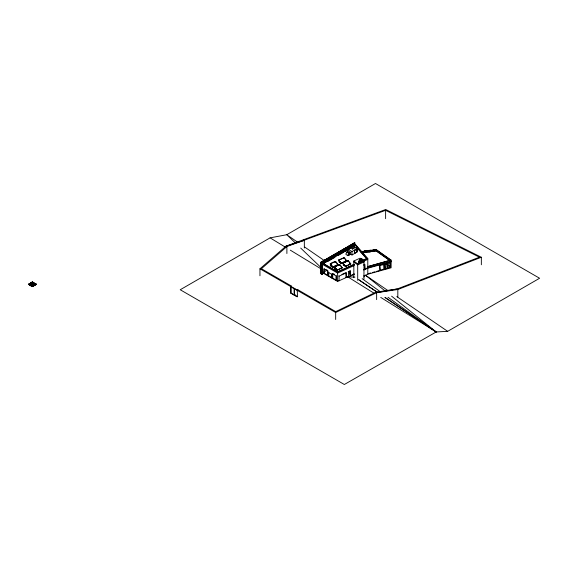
<?xml version="1.0" encoding="UTF-8"?>
<svg xmlns="http://www.w3.org/2000/svg" width="568" height="568" viewBox="0 0 568 568"><rect width="100%" height="100%" fill="white"/><g stroke="black" fill="none" stroke-linecap="round" stroke-linejoin="round"><path stroke-width="0.85" d="M31.027 283.375L30.658 283.538L31.027 283.056M35.429 284.227L35.564 283.744L35.429 284.227L33.775 284.22L33.888 283.617M32.17 284.476L32.475 283.688L32.071 283.524M32.504 283.68L32.411 284.092L32.142 283.354L31.382 283.794L32.17 283.347M29.969 285.143L30.438 284.589L29.167 283.808L29.777 283.858M30.523 283.858L29.891 284.156L30.644 283.432M30.977 284.241L31.325 284.369L31.105 283.865M30.977 284.334L31.126 283.872M330.349 263.928L332.848 266.988C334.666 267.365 324.52 264.283 335.581 261.465L338.173 264.794L332.706 267.301L332.706 266.662L333.203 266.676L332.706 267.301M336.909 269.999L334.254 266.903L339.643 264.482L342.234 267.805L336.767 270.311L336.767 269.679L337.264 269.686L336.767 270.311M338.855 260.108L341.29 263.389L338.698 260.066L344.087 257.645L346.714 260.861L341.212 263.474L341.212 262.842L341.709 262.849L341.212 263.474M338.045 264.681L332.706 267.003M342.113 267.656L339.643 264.482M345.273 266.484L345.77 266.428L345.628 265.689L345.273 265.852L345.273 266.484L350.74 263.978L348.149 260.655L342.724 263.183L348.127 260.776M342.234 267.805L336.881 270.119L334.254 266.903M346.544 260.861L341.212 263.176L339.359 261.529L341.467 263.062M345.415 266.179L342.76 263.076M348.149 260.655L342.902 263.154L345.401 266.214M31.567 285.271L31.148 285.264L31.567 285.271L31.197 285.945L32.163 284.923M35.486 284.603L36.21 284.114L35.429 284.824M32.369 285.96L31.325 285.676L32.426 285.654C32.582 286.84 33.377 284.433 32.624 285.995M32.916 283.077L32.866 282.573L32.887 283.077L33.434 282.914L34.35 283.801L34.996 283.51L34.478 283.51M30.573 283.709L31.382 283.695M321.019 273.84L321.019 263.289L321.424 262.594L321.225 273.961M322.432 274.337L322.226 263.055L321.829 263.751L322.028 274.422M322.028 263.871L322.432 263.169M32.17 284.383L32.411 284M31.907 282.573L33.349 282.466L31.027 283.169M31.275 285.072C30.395 285.257 32.923 284.419 31.162 284.781M34.35 283.801L33.455 283.503L33.271 283.894L34.279 283.624L33.448 282.999M29.99 285.243L30.438 284.682L29.919 284.639M32.987 285.47L31.879 285.207L34.989 285.079L32.958 285.377M364.542 250.886L364.542 252.604M365.65 250.744L365.65 252.462M368.98 250.31L368.98 252.022M370.095 250.161L370.095 251.88M373.425 249.728L373.425 251.446M34.968 284.504L34.676 284.206L34.968 284.504L34.485 285.015M363.839 276.957L365.536 275.26L388.065 290.646M28.627 284.461L28.627 284.369M31.332 283.07L31.957 283.46L32.916 282.985M33.121 284.461L32.27 284.27L34.108 284.277M259.952 275.771L259.952 268.799L285.981 246.164L385.722 209.507L481.344 257.254L481.344 264.78M28.4 284.341L32.426 282.012L36.451 284.341L32.426 286.662L28.4 284.341L32.426 281.92L36.43 284.341M33.334 284.341L34.108 284.185M28.4 284.248L32.426 286.57L36.451 284.248M270.091 237.857L180.219 289.751L344.336 384.5L436.196 331.96L447.655 331.336L539.6 278.249L375.483 183.499L286.769 234.719L270.091 237.857L285.065 246.974M321.019 262.125L320.416 262.473L320.416 273.031M321.225 262.011L321.829 261.663L321.829 274.308M320.558 263.254L320.359 267.549M323.781 261.394L326.018 261.202M329.412 258.142L331.655 257.95M333.437 255.82L335.681 255.628M339.068 252.568L341.311 252.377M364.62 275.679L367.794 274.23L367.794 258.454L355.227 244.24L322.241 263.282L337.612 272.15L354.375 264.546M350.91 246.974L352.962 245.795L354.688 246.789L354.688 247.904L352.636 249.082L350.91 248.088L350.91 246.974L352.636 247.975L354.688 246.789M351.258 247.456L323.05 263.744L323.05 263.282L355.071 244.787L367.077 258.823L355.071 244.787M347.964 250.928L347.964 249.203L351.592 247.108M353.552 246.136L355.071 245.255M327.502 261.635L334.935 257.347M338.322 255.387L342.894 252.753M344.414 251.872L345.94 250.992M347.46 250.112L349.746 248.798M347.055 252.902L347.055 251.667L348.262 250.964L350.733 252.391L350.733 254.251L352.011 254.989L357.087 252.057L357.087 248.614L354.389 247.052M259.952 268.799L290.809 286.613L291.611 286.151L261.415 268.714L286.89 246.562L385.615 210.323L479.47 257.183L397.181 288.97L376.641 292.676L335.674 312.514L297.249 290.333L297.525 296.688L294.025 294.998M347.964 249.203L352.011 251.539L357.087 248.614M347.055 251.667L349.526 253.094L350.733 252.391M356.867 249.231L354.617 250.531L354.617 253.52L354.46 250.438C359.154 244.971 355.98 257.801 356.711 249.139M349.228 254.784L349.228 253.193L347.289 252.071A1.945 1.122 -60 0 0 345.912 254.457L347.85 255.579L350.733 254.251M354.46 253.427L355.959 252.561M294.749 288.523L294.231 288.821L294.231 294.877L290.809 293.138L290.809 286.613M323.746 272.171L327.232 270.155M327.509 270.971L327.913 270.737L327.913 275.381L327.509 275.615L327.509 270.971L323.852 268.856L323.852 273.499L324.257 273.272L327.913 275.381M297.249 290.333L298.051 289.865L335.738 311.626L375.945 292.151L397.181 288.97L397.827 289.51L397.827 297.043M291.533 286.194L291.008 286.961L297.525 290.631L297.966 289.914M294.671 294.622L296.034 295.325M331.939 277.702L328.716 275.849L328.318 276.076L328.318 272.363L331.534 274.223L331.939 273.989L331.939 277.702L331.534 277.937L331.534 274.223M336.405 275.636L336.405 280.28L332.741 278.171L332.337 278.405L332.337 273.755L334.204 274.365M336.405 280.28L336 280.514L336 275.87L332.337 273.755M31.474 285.427L32.12 285.2M390.315 267.365L390.315 262.714L388.264 263.282L388.264 267.933L390.315 267.365L390.01 266.995L390.557 266.74L388.491 265.27M353.829 277.511L353.829 261.01L360.098 258.17L363.96 261.01L363.96 279.236M359.473 260.847L359.473 259.59L361.496 258.667L362.853 259.668L362.853 260.925L360.829 261.848L359.984 260.428L359.132 260.811L359.132 261.607L359.785 262.089L359.785 261.294L359.132 260.811M360.779 259.37L361.802 258.909L362.526 259.633L361.496 260.094L360.779 259.37L361.496 260.094M360.779 259.569L361.802 259.1M361.496 259.903L362.526 259.633M359.473 259.59L360.829 260.584L362.853 259.668M359.785 261.294L360.637 260.911M354.041 264.276L337.655 271.71L323.05 263.282M362.341 260.506L367.077 258.362M360.637 261.706L359.026 262.38L358.458 261.969M362.519 260.847L367.794 258.454M339.998 271.113L343.115 269.701M346.239 268.281L349.363 266.868M352.479 265.448L354.041 264.745M353.829 261.01L357.698 263.85L363.96 261.01M354.29 265.512L337.612 273.08L322.241 264.212M363.825 261.188L367.794 259.384M363.96 262.004L357.698 264.844L353.829 262.004M341.9 274.429L345.081 272.988M348.205 271.575L350.342 271.021L350.342 275.665L349.994 270.759M338.72 275.878L339.075 276.133L346.231 272.889L346.231 277.532L345.876 272.626L346.231 272.889M350.342 271.021L348.553 271.831L348.553 276.481L345.876 277.276M363.456 265.071L364.89 264.418L364.89 269.069L364.535 264.163M322.241 272.576L337.612 281.444L354.368 273.84M363.456 269.715L367.794 267.748L391.125 261.301M347.14 277.582L354.29 274.337M363.825 270.013L367.794 268.21L391.125 261.763M330.157 263.992L335.56 261.585L338.173 264.794M338.663 260.172L344.059 257.765L346.679 260.968M331.137 264.141L330.775 265.867L331.137 264.141L330.64 264.127L330.775 265.867M330.775 265.384L331.03 265.455M339.281 261.564L340.821 262.402M330.775 265.568L332.315 266.222M339.281 261.749L339.643 261.884L339.139 261.94L339.501 260.144L339.281 262.047M330.64 265.76L330.995 265.604M339.139 261.94L339.501 261.486M337.193 264.794L337.555 264.482L337.697 265.221L337.193 264.986M345.699 260.826L346.061 260.662L346.196 261.401C345.472 261.884 345.5 260.584 346.196 260.833M332.706 266.818L333.061 266.655M341.567 262.835L341.29 263.147M345.699 260.975L346.061 260.811M333.203 266.676L332.848 267.4M337.335 265.384L337.697 264.652M341.347 263.012L341.709 262.849M338.209 264.688L332.82 267.109L330.193 263.886M346.714 260.861L341.325 263.289L338.698 260.066M334.218 267.003L339.621 264.603M339.607 264.631L334.396 266.974L336.895 270.034M334.836 268.877L335.056 266.981L334.836 268.877L335.127 268.373M343.342 265.057L343.562 263.154L343.342 265.057L343.597 264.333M334.836 268.401L337.023 269.715M343.342 264.574L343.704 264.411M334.836 268.586L335.198 268.423M343.342 264.759L343.562 264.496M334.701 268.778L335.056 268.316M343.2 264.951L343.562 264.312C350.655 269.999 338.904 261.145 345.351 266.158M341.254 267.656L341.616 267.5L341.759 268.231C340.828 268.834 341.496 266.804 341.396 268.394M349.76 263.836L350.122 263.673L350.264 264.411C349.334 265.015 350.002 262.984 349.902 264.574M336.767 269.828L337.264 269.686M341.396 267.826L341.759 267.67M345.273 266.009L345.77 265.867M349.76 263.985L350.264 263.843M337.129 269.85L334.914 268.366M341.254 267.997L341.759 268.231M345.273 266.193L345.628 266.03M349.76 264.177L350.122 264.014M345.387 266.3L350.775 263.879M481.344 257.254L397.827 289.51L376.641 292.676L375.945 292.151M304.341 247.982L304.341 240.456L285.981 246.164L286.89 246.562L286.89 253.534M31.027 283.269L31.645 282.971M360.559 251.837L376.172 249.792L390.677 260.08L367.794 266.584L391.125 260.137L391.125 267.784L367.794 274.23M380.049 265.554L384.16 264.418L384.16 269.062L380.049 270.198L379.743 265.185L380.049 270.198M385.182 264.134L387.234 263.566L387.234 268.217L385.182 268.785L384.877 263.765L385.182 268.785M368.256 273.655L370.769 272.959M372.438 272.498L374.951 271.802M376.62 271.341L380.801 270.183M384.664 269.118L386.957 268.486M32.241 285.065L32.816 284.483M32.234 284.93L32.767 284.71M349.363 271.419L349.363 273.648L349.845 273.527M32.184 284.398L31.375 284.745L31.346 284.27M363.896 275.551L365.536 275.26L385.431 291.221M31.375 284.653L30.239 284.93L32.248 284.256M361.369 251.567L376.279 249.615L391.125 260.137M362.242 252.611L376.279 250.772L389.712 260.293M362.299 252.774L376.172 250.957L389.989 260.748M339.671 252.22L343.746 251.702M338.265 253.03L340.708 252.724M338.066 253.15L341.325 252.739M338.074 253.513L339.7 253.307M338.081 253.875L339.714 253.669L339.735 251.326L340.339 250.978L340.339 253.207M334.041 255.472L335.667 255.266M332.628 256.282L335.077 255.976M332.429 256.402L335.688 255.99M332.642 256.644L335.084 256.338L335.106 253.995M332.443 256.764L335.695 256.353M330.015 257.794L331.648 257.588M328.609 258.61L331.052 258.298M328.403 258.724L331.662 258.312M328.616 258.972L331.059 258.66L331.08 256.317M328.418 259.086L330.043 258.88M324.385 261.046L326.011 260.84M322.773 261.976L326.032 261.564M322.986 262.224L325.428 261.912L325.45 259.569M322.78 262.338L326.039 261.926M323.81 262.48L321.161 262.906L324.42 262.494M33.775 284.22L35.429 284.135M32.468 283.837L33.256 283.787L32.468 283.943M354.95 277.141L347.751 276.843L373.985 293.187M32.71 286.485L31.73 286.251M33.377 284.909C35.145 285.313 32.795 285.299 33.235 284.355M31.332 283.077L32.568 283.411M325.72 269.466L327.182 270.311M291.448 286.705L297.966 290.376M290.809 293.138L297.249 296.851M290.305 250.161L321.005 268.849M380.73 297.398L436.196 331.96L391.608 296.176M303.589 239.952L304.341 240.456M358.607 279.605L377.642 292.449M384.962 297.391L436.196 331.96L388.022 297.291M358.841 279.868L377.088 292.151M385.118 297.561L436.196 331.96M396.784 296.595L447.655 331.336M297.589 242.167L286.769 234.719L295.63 243.21M304.803 247.13L325.002 261.031M385.736 263.318L387.113 264.298M362.143 278.661L380.113 291.597M360.68 259.129L359.579 259.633L359.579 260.691M338.72 280.521L339.075 280.777L339.075 276.133M346.196 261.401L346.061 260.662M350.264 264.411L350.122 263.673M341.709 263.417L341.567 262.679M345.77 266.428L345.628 265.689M335.092 268.281L336.377 269.239M333.203 267.237L333.061 266.506M337.264 270.254L337.129 269.516M31.95 284.724L32.27 285.015M300.692 248.067L320.948 267.485M356.214 247.009L366.502 258.646M367.794 267.748L367.922 266.371M387.234 263.566L386.929 263.197L387.234 268.217M384.16 269.062L383.854 264.049M348.113 260.762L350.74 263.978M345.273 265.852L345.415 266.591M336.767 269.679L336.909 270.411M32.688 286.109L32.426 285.654M349.363 273.648L350.136 274.663M31.105 284.696L31.275 285.164M390.01 262.345L390.01 266.995M385.615 210.323L385.615 218.687M376.641 292.676L376.641 299.641M376.172 249.792L376.172 250.957M373.701 249.693L373.701 251.411M370.371 250.126L370.371 251.844M369.257 250.268L369.257 251.986M365.927 250.708L365.927 252.426M364.819 250.85L364.819 252.568M360.829 260.584L360.829 261.848M359.984 260.428L359.984 261.223M357.698 263.85L357.698 280.351M355.227 244.24L355.227 245.17M354.822 245.184L354.822 242.614L354.219 242.962L354.219 244.716M354.624 242.728L354.624 245.305M354.418 242.841L354.418 245.482M354.02 244.794L354.02 243.076L353.417 243.423L353.417 246.065M353.814 243.189L353.814 245.766M353.615 243.31L353.615 245.071M353.211 245.255L353.211 243.544L352.607 243.892L352.607 246.526M353.012 243.658L353.012 246.235M352.813 243.771L352.813 246.413M352.636 247.975L352.636 249.082M352.409 246.583L352.409 244.006L351.805 244.354L351.805 246.114M352.21 244.119L352.21 245.837M352.004 244.24L352.004 245.994M352.011 251.539L352.011 254.989M351.606 246.185L351.606 244.467L351.003 244.815L351.003 246.576M351.4 244.588L351.4 247.165M350.797 247.513L350.797 244.936L350.193 245.284L350.193 247.044M350.598 245.049L350.598 247.627M350.392 245.17L350.392 246.924M349.994 247.115L349.994 245.397L349.391 245.745L349.391 247.506M349.789 245.518L349.789 248.088M349.526 253.094L349.526 254.954M349.185 247.584L349.185 245.866L348.582 246.214L348.582 248.848M348.986 245.979L348.986 248.557M348.787 246.093L348.787 248.734M348.383 248.905L348.383 246.327L347.779 246.675L347.779 248.436M348.184 246.448L348.184 248.159M347.978 246.562L347.978 248.322M347.58 248.507L347.58 246.796L346.977 247.144L346.977 248.898M347.375 246.91L347.375 249.487M346.771 249.835L346.771 247.257L346.168 247.605L346.168 249.366M346.572 247.371L346.572 249.948M345.969 249.437L345.969 247.719L345.365 248.074L345.365 249.828M345.77 247.84L345.77 250.417M345.791 260.932L345.841 261.557M345.166 250.417L345.166 248.188L344.563 248.535L344.563 250.836M344.961 248.301L344.961 250.531M344.762 248.422L344.762 250.722M344.357 250.879L344.357 248.649L343.754 248.997L343.754 250.531M344.158 248.77L344.158 250.999M343.959 248.883L343.959 250.417M343.555 251.347L343.555 249.118L342.951 249.466L342.951 251.766M343.356 249.231L343.356 252.206M343.15 249.352L343.15 251.645M342.752 251.809L342.752 249.579L342.149 249.927L342.149 252.227M342.547 249.7L342.547 251.929M342.348 249.814L342.348 252.114M341.943 252.277L341.943 250.048L341.34 250.396L341.34 252.696M341.744 250.161L341.744 252.391M341.467 262.877L341.347 263.58M341.141 252.739L341.141 250.509L340.537 250.857L340.537 253.158M340.942 250.63L340.942 252.859M340.736 250.744L340.736 253.044M340.133 251.091L340.133 253.321M339.529 253.669L339.529 251.439L338.926 251.787L338.926 254.088M339.33 251.553L339.33 254.528M339.131 251.674L339.131 253.974M338.727 254.137L338.727 251.901L338.123 252.256L338.123 254.549M338.528 252.022L338.528 254.251M338.322 252.135L338.322 254.436M337.924 253.853L337.924 252.369L337.321 252.717L337.321 255.018M337.719 252.483L337.719 254.712M337.612 272.15L337.612 281.444M337.115 255.06L337.115 252.831L336.512 253.179L336.512 255.479M336.916 252.952L336.916 255.181M336.313 255.529L336.313 253.3L335.709 253.647L335.709 255.948M336.114 253.413L336.114 255.643M335.674 312.514L335.674 319.486M335.503 255.99L335.503 253.761L334.9 254.109L334.9 256.409M335.305 253.882L335.305 256.111M334.701 256.459L334.701 254.23L334.098 254.578L334.098 256.111M334.502 254.343L334.502 256.573M334.296 254.457L334.296 256.757M333.899 256.921L333.899 254.691L333.295 255.039L333.295 257.339M333.693 254.805L333.693 257.041M333.494 254.925L333.494 257.226M333.089 257.389L333.089 255.16L332.486 255.508L332.486 257.808M332.891 255.273L332.891 257.503M332.741 273.52L332.741 278.171M332.692 255.387L332.692 256.921M332.287 257.851L332.287 255.621L331.684 255.969L331.684 258.27M332.088 255.735L332.088 257.964M331.485 258.319L331.485 256.083L330.881 256.438L330.881 258.731M331.279 256.204L331.279 258.433M330.675 258.781L330.675 256.551L330.072 256.899L330.072 258.433M330.477 256.665L330.477 258.894M329.873 259.242L329.873 257.013L329.27 257.361L329.27 259.661M329.674 257.134L329.674 259.363M329.468 257.247L329.468 259.548M329.071 258.965L329.071 257.481L328.467 257.829L328.467 260.13M328.865 257.595L328.865 259.825M328.716 272.129L328.716 275.849M328.666 257.716L328.666 259.242M328.261 260.172L328.261 257.943L327.658 258.291L327.658 260.591M328.063 258.064L328.063 260.293M327.459 260.641L327.459 258.412L326.856 258.76L326.856 261.06M327.26 258.525L327.26 260.755M326.657 261.102L326.657 258.873L326.053 259.221L326.053 260.755M326.451 258.987L326.451 261.223M325.847 261.571L325.847 259.342L325.244 259.69L325.244 261.99M325.649 259.455L325.649 262.43M325.045 262.38L325.045 259.803L324.442 260.151L324.442 261.912M324.846 259.917L324.846 262.494M324.64 260.037L324.64 261.791M324.243 262.842L324.243 260.265L323.639 260.62L323.639 262.373M324.257 268.621L324.257 273.272M324.037 260.385L324.037 262.963M323.838 260.499L323.838 263.14M323.433 262.451L323.433 260.733L322.83 261.081L322.83 262.842M323.235 260.847L323.235 263.424M323.036 260.968L323.036 262.721M322.631 262.913L322.631 261.195L322.028 261.543L322.028 263.303M322.432 261.315L322.432 263.034M322.226 263.055L322.226 274.216M321.623 261.777L321.623 273.868M321.424 261.891L321.424 273.755M320.821 262.246L320.821 273.407M320.622 262.359L320.622 272.91M297.447 290.212L297.447 290.681M294.309 288.771L294.309 294.835M291.008 286.499L291.008 293.017M32.688 286.499L32.149 286.336M31.027 282.963L31.027 283.467M30.04 284.248L29.763 283.964M347.85 255.579A1.945 1.122 -60 0 1 349.228 253.193M334.417 274.372A4.551 2.627 0 0 1 333.856 273.975M358.557 262.295A0.909 0.582 -53.7 0 1 358.82 261.159A0.909 0.582 -53.7 0 1 359.792 260.989M359.118 262.707A0.909 0.582 -53.7 0 1 359.736 261.315A0.909 0.582 -53.7 0 1 360.361 262.146M361.212 251.326L361.212 251.326M362.32 251.177L362.32 251.177M363.435 251.035L363.435 251.035M366.765 250.602L366.765 250.602M367.872 250.452L367.872 250.452M371.202 250.019L371.202 250.019M372.31 249.87L372.31 249.87M374.532 249.579L374.532 249.579M375.64 249.437L375.64 249.437M335.489 261.947L335.269 262.281L335.489 261.947M343.988 258.128L343.775 258.461L343.988 258.128M339.55 264.965L339.33 265.291L339.55 264.965M348.056 261.138L347.836 261.472L348.056 261.138M32.575 282.005L32.035 282.246L32.575 282.005M33.363 286.016L32.703 286.002L33.363 286.016"/></g></svg>
